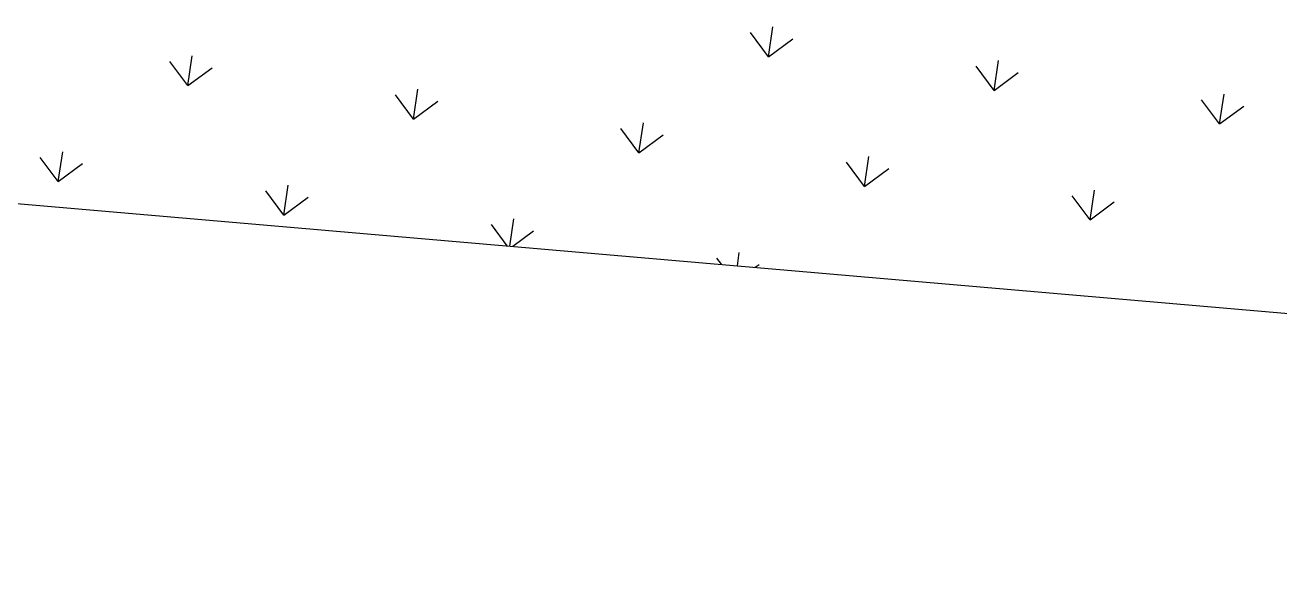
# Model space of a CAD drawing. Header units: millimetres. Extents: x 338 to 506, y 179 to 335.
# Drawn here: x 412.21 to 428.02, y 190.07 to 197.1 of the extents above; entities that cross this region are included whole.
import ezdxf

# ---------------------------------------------------------------- set-up
doc = ezdxf.new("R2010")
doc.units = ezdxf.units.MM
for name, color, linetype in [('ANDEN', 251, 'Continuous'), ('ARBUSTO', 63, 'Continuous'), ('MUROS', 32, 'Continuous')]:
    doc.layers.add(name, color=color, linetype=linetype)

# ---------------------------------------------------------------- blocks, each defined once
blk = doc.blocks.new('*X870')
at = {"color": 0}
for p, q in [((16.126, 75.321), (16.395, 75.59)), ((16.126, 75.321), (16.395, 75.051)), ((16.126, 75.321), (16.507, 75.321)), ((17.563, 73.884), (17.832, 74.153)), ((17.563, 73.884), (17.832, 73.614)), ((17.563, 73.884), (17.944, 73.884)), ((16.126, 72.447), (16.395, 72.716)), ((16.126, 72.447), (16.395, 72.178)), ((16.126, 72.447), (16.507, 72.447)), ((17.563, 71.01), (17.832, 71.28)), ((17.563, 71.01), (17.832, 70.741)), ((17.563, 71.01), (17.944, 71.01)), ((16.159, 69.606), (16.395, 69.843)), ((16.161, 69.573), (16.507, 69.573)), ((16.163, 69.536), (16.395, 69.304)), ((17.563, 68.136), (17.832, 68.406)), ((17.563, 68.136), (17.832, 67.867)), ((17.563, 68.136), (17.944, 68.136)), ((16.326, 66.899), (16.395, 66.969)), ((19, 66.7), (19.269, 66.969)), ((16.338, 66.7), (16.507, 66.7)), ((19, 66.7), (19.269, 66.43)), ((19, 66.7), (19.381, 66.7)), ((16.352, 66.474), (16.395, 66.43)), ((17.563, 65.263), (17.832, 65.532)), ((17.563, 65.263), (17.832, 64.993)), ((17.563, 65.263), (17.944, 65.263)), ((19, 63.826), (19.269, 64.095)), ((19, 63.826), (19.269, 63.557)), ((19, 63.826), (19.381, 63.826)), ((17.563, 62.389), (17.832, 62.658)), ((17.563, 62.389), (17.832, 62.12)), ((17.563, 62.389), (17.944, 62.389)), ((19, 60.952), (19.269, 61.222)), ((19, 60.952), (19.269, 60.683)), ((19, 60.952), (19.381, 60.952))]:
    blk.add_line(p, q, dxfattribs=at)
blk = doc.blocks.new('A$C7152A42C')
at = {"layer": 'ARBUSTO'}
blk.add_line((11.20719, 149.96312), (19.19219, 20.37929), dxfattribs=at)
at = {"layer": 'ANDEN', "color": 85, "linetype": 'Continuous'}
blk.add_blockref('*X870', (0, 0), dxfattribs=at)

msp = doc.modelspace()

# ---------------------------------------------------------------- block references
at = {"layer": 'MUROS', "color": 32, "rotation": 81.53046525965426}
msp.add_blockref('A$C7152A42C', (484.748, 168.084), dxfattribs=at)

doc.saveas('drawing.dxf')
